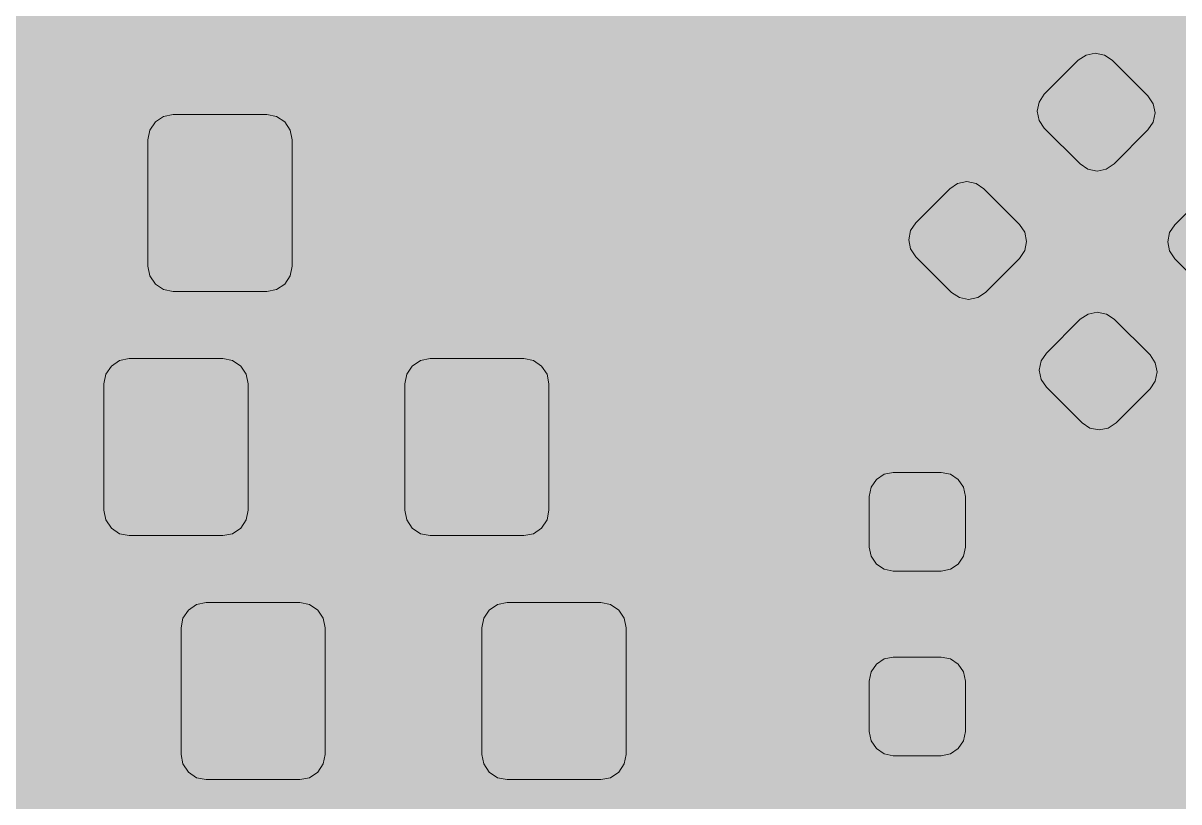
# Model space of a CAD drawing. Header units: millimetres. Extents: x 63.6 to 115, y 77 to 122.7.
# Drawn here: x 91.62 to 103.04, y 102.36 to 110.06 of the extents above; entities that cross this region are included whole.
import ezdxf

# ---------------------------------------------------------------- set-up
doc = ezdxf.new("R2010")
doc.units = ezdxf.units.MM
doc.header["$MEASUREMENT"] = 0
doc.layers.add('Layer 1', color=7, linetype='Continuous', lineweight=0)

# ---------------------------------------------------------------- blocks, each defined once
blk = doc.blocks.new('Block_1')
at = {"layer": 'Layer 1', "true_color": 0x000000, "transparency": 33554687}
h = blk.add_hatch(color=18, dxfattribs=at)
edge = h.paths.add_edge_path()
edge.add_spline(control_points=[(91.3, 107.655), (91.3, 107.655), (91.281, 107.56), (91.281, 107.56), (91.281, 107.56), (91.227, 107.478), (91.227, 107.478), (91.227, 107.478), (91.146, 107.424), (91.146, 107.424), (91.146, 107.424), (91.05, 107.405), (91.05, 107.405), (91.05, 107.405), (90.125, 107.405), (90.125, 107.405), (90.125, 107.405), (90.029, 107.424), (90.029, 107.424), (90.029, 107.424), (89.948, 107.478), (89.948, 107.478), (89.948, 107.478), (89.894, 107.56), (89.894, 107.56), (89.894, 107.56), (89.875, 107.655), (89.875, 107.655), (89.875, 107.655), (89.875, 108.905), (89.875, 108.905), (89.875, 108.905), (89.894, 109.001), (89.894, 109.001), (89.894, 109.001), (89.948, 109.082), (89.948, 109.082), (89.948, 109.082), (90.029, 109.136), (90.029, 109.136), (90.029, 109.136), (90.125, 109.155), (90.125, 109.155), (90.125, 109.155), (91.05, 109.155), (91.05, 109.155), (91.05, 109.155), (91.146, 109.136), (91.146, 109.136), (91.146, 109.136), (91.227, 109.082), (91.227, 109.082), (91.227, 109.082), (91.281, 109.001), (91.281, 109.001), (91.281, 109.001), (91.3, 108.905), (91.3, 108.905), (91.3, 108.905), (91.3, 107.655), (91.3, 107.655)], knot_values=[0, 0, 0, 0, 1, 1, 1, 2, 2, 2, 3, 3, 3, 4, 4, 4, 5, 5, 5, 6, 6, 6, 7, 7, 7, 8, 8, 8, 9, 9, 9, 10, 10, 10, 11, 11, 11, 12, 12, 12, 13, 13, 13, 14, 14, 14, 15, 15, 15, 16, 16, 16, 17, 17, 17, 18, 18, 18, 19, 19, 19, 20, 20, 20, 20], degree=3, periodic=0)
h = blk.add_hatch(color=18, dxfattribs=at)
edge = h.paths.add_edge_path()
edge.add_spline(control_points=[(94.275, 107.655), (94.275, 107.655), (94.256, 107.56), (94.256, 107.56), (94.256, 107.56), (94.202, 107.478), (94.202, 107.478), (94.202, 107.478), (94.121, 107.424), (94.121, 107.424), (94.121, 107.424), (94.025, 107.405), (94.025, 107.405), (94.025, 107.405), (93.1, 107.405), (93.1, 107.405), (93.1, 107.405), (93.004, 107.424), (93.004, 107.424), (93.004, 107.424), (92.923, 107.478), (92.923, 107.478), (92.923, 107.478), (92.869, 107.56), (92.869, 107.56), (92.869, 107.56), (92.85, 107.655), (92.85, 107.655), (92.85, 107.655), (92.85, 108.905), (92.85, 108.905), (92.85, 108.905), (92.869, 109.001), (92.869, 109.001), (92.869, 109.001), (92.923, 109.082), (92.923, 109.082), (92.923, 109.082), (93.004, 109.136), (93.004, 109.136), (93.004, 109.136), (93.1, 109.155), (93.1, 109.155), (93.1, 109.155), (94.025, 109.155), (94.025, 109.155), (94.025, 109.155), (94.121, 109.136), (94.121, 109.136), (94.121, 109.136), (94.202, 109.082), (94.202, 109.082), (94.202, 109.082), (94.256, 109.001), (94.256, 109.001), (94.256, 109.001), (94.275, 108.905), (94.275, 108.905), (94.275, 108.905), (94.275, 107.655), (94.275, 107.655)], knot_values=[0, 0, 0, 0, 1, 1, 1, 2, 2, 2, 3, 3, 3, 4, 4, 4, 5, 5, 5, 6, 6, 6, 7, 7, 7, 8, 8, 8, 9, 9, 9, 10, 10, 10, 11, 11, 11, 12, 12, 12, 13, 13, 13, 14, 14, 14, 15, 15, 15, 16, 16, 16, 17, 17, 17, 18, 18, 18, 19, 19, 19, 20, 20, 20, 20], degree=3, periodic=0)
at = {"layer": 'Layer 1', "color": 18, "lineweight": 9, "true_color": 0x000000}
for points in [[(91.3, 107.655), (91.3, 107.655), (91.281, 107.56), (91.281, 107.56), (91.281, 107.56), (91.227, 107.478), (91.227, 107.478), (91.227, 107.478), (91.146, 107.424), (91.146, 107.424), (91.146, 107.424), (91.05, 107.405), (91.05, 107.405), (91.05, 107.405), (90.125, 107.405), (90.125, 107.405), (90.125, 107.405), (90.029, 107.424), (90.029, 107.424), (90.029, 107.424), (89.948, 107.478), (89.948, 107.478), (89.948, 107.478), (89.894, 107.56), (89.894, 107.56), (89.894, 107.56), (89.875, 107.655), (89.875, 107.655), (89.875, 107.655), (89.875, 108.905), (89.875, 108.905), (89.875, 108.905), (89.894, 109.001), (89.894, 109.001), (89.894, 109.001), (89.948, 109.082), (89.948, 109.082), (89.948, 109.082), (90.029, 109.136), (90.029, 109.136), (90.029, 109.136), (90.125, 109.155), (90.125, 109.155), (90.125, 109.155), (91.05, 109.155), (91.05, 109.155), (91.05, 109.155), (91.146, 109.136), (91.146, 109.136), (91.146, 109.136), (91.227, 109.082), (91.227, 109.082), (91.227, 109.082), (91.281, 109.001), (91.281, 109.001), (91.281, 109.001), (91.3, 108.905), (91.3, 108.905), (91.3, 108.905), (91.3, 107.655), (91.3, 107.655)], [(94.275, 107.655), (94.275, 107.655), (94.256, 107.56), (94.256, 107.56), (94.256, 107.56), (94.202, 107.478), (94.202, 107.478), (94.202, 107.478), (94.121, 107.424), (94.121, 107.424), (94.121, 107.424), (94.025, 107.405), (94.025, 107.405), (94.025, 107.405), (93.1, 107.405), (93.1, 107.405), (93.1, 107.405), (93.004, 107.424), (93.004, 107.424), (93.004, 107.424), (92.923, 107.478), (92.923, 107.478), (92.923, 107.478), (92.869, 107.56), (92.869, 107.56), (92.869, 107.56), (92.85, 107.655), (92.85, 107.655), (92.85, 107.655), (92.85, 108.905), (92.85, 108.905), (92.85, 108.905), (92.869, 109.001), (92.869, 109.001), (92.869, 109.001), (92.923, 109.082), (92.923, 109.082), (92.923, 109.082), (93.004, 109.136), (93.004, 109.136), (93.004, 109.136), (93.1, 109.155), (93.1, 109.155), (93.1, 109.155), (94.025, 109.155), (94.025, 109.155), (94.025, 109.155), (94.121, 109.136), (94.121, 109.136), (94.121, 109.136), (94.202, 109.082), (94.202, 109.082), (94.202, 109.082), (94.256, 109.001), (94.256, 109.001), (94.256, 109.001), (94.275, 108.905), (94.275, 108.905), (94.275, 108.905), (94.275, 107.655), (94.275, 107.655)]]:
    blk.add_open_spline(points, degree=3, knots=[0, 0, 0, 0, 1, 1, 1, 2, 2, 2, 3, 3, 3, 4, 4, 4, 5, 5, 5, 6, 6, 6, 7, 7, 7, 8, 8, 8, 9, 9, 9, 10, 10, 10, 11, 11, 11, 12, 12, 12, 13, 13, 13, 14, 14, 14, 15, 15, 15, 16, 16, 16, 17, 17, 17, 18, 18, 18, 19, 19, 19, 20, 20, 20, 20], dxfattribs=at)
blk = doc.blocks.new('Block_4')
at = {"layer": 'Layer 1', "true_color": 0x000000, "transparency": 33554687}
h = blk.add_hatch(color=18, dxfattribs=at)
edge = h.paths.add_edge_path()
edge.add_spline(control_points=[(102.402, 108.667), (102.402, 108.667), (102.324, 108.615), (102.324, 108.615), (102.324, 108.615), (102.234, 108.597), (102.234, 108.597), (102.234, 108.597), (102.143, 108.615), (102.143, 108.615), (102.143, 108.615), (102.066, 108.667), (102.066, 108.667), (102.066, 108.667), (101.712, 109.02), (101.712, 109.02), (101.712, 109.02), (101.661, 109.097), (101.661, 109.097), (101.661, 109.097), (101.643, 109.188), (101.643, 109.188), (101.643, 109.188), (101.661, 109.279), (101.661, 109.279), (101.661, 109.279), (101.712, 109.356), (101.712, 109.356), (101.712, 109.356), (102.048, 109.692), (102.048, 109.692), (102.048, 109.692), (102.125, 109.744), (102.125, 109.744), (102.125, 109.744), (102.216, 109.762), (102.216, 109.762), (102.216, 109.762), (102.307, 109.744), (102.307, 109.744), (102.307, 109.744), (102.384, 109.692), (102.384, 109.692), (102.384, 109.692), (102.737, 109.339), (102.737, 109.339), (102.737, 109.339), (102.789, 109.261), (102.789, 109.261), (102.789, 109.261), (102.807, 109.171), (102.807, 109.171), (102.807, 109.171), (102.789, 109.08), (102.789, 109.08), (102.789, 109.08), (102.737, 109.003), (102.737, 109.003), (102.737, 109.003), (102.402, 108.667), (102.402, 108.667)], knot_values=[0, 0, 0, 0, 1, 1, 1, 2, 2, 2, 3, 3, 3, 4, 4, 4, 5, 5, 5, 6, 6, 6, 7, 7, 7, 8, 8, 8, 9, 9, 9, 10, 10, 10, 11, 11, 11, 12, 12, 12, 13, 13, 13, 14, 14, 14, 15, 15, 15, 16, 16, 16, 17, 17, 17, 18, 18, 18, 19, 19, 19, 20, 20, 20, 20], degree=3, periodic=0)
h = blk.add_hatch(color=18, dxfattribs=at)
edge = h.paths.add_edge_path()
edge.add_spline(control_points=[(103.692, 107.376), (103.692, 107.376), (103.615, 107.325), (103.615, 107.325), (103.615, 107.325), (103.524, 107.307), (103.524, 107.307), (103.524, 107.307), (103.433, 107.325), (103.433, 107.325), (103.433, 107.325), (103.356, 107.376), (103.356, 107.376), (103.356, 107.376), (103.003, 107.73), (103.003, 107.73), (103.003, 107.73), (102.951, 107.807), (102.951, 107.807), (102.951, 107.807), (102.933, 107.898), (102.933, 107.898), (102.933, 107.898), (102.951, 107.989), (102.951, 107.989), (102.951, 107.989), (103.003, 108.066), (103.003, 108.066), (103.003, 108.066), (103.338, 108.402), (103.338, 108.402), (103.338, 108.402), (103.415, 108.453), (103.415, 108.453), (103.415, 108.453), (103.506, 108.471), (103.506, 108.471), (103.506, 108.471), (103.597, 108.453), (103.597, 108.453), (103.597, 108.453), (103.674, 108.402), (103.674, 108.402), (103.674, 108.402), (104.028, 108.048), (104.028, 108.048), (104.028, 108.048), (104.079, 107.971), (104.079, 107.971), (104.079, 107.971), (104.097, 107.88), (104.097, 107.88), (104.097, 107.88), (104.079, 107.789), (104.079, 107.789), (104.079, 107.789), (104.028, 107.712), (104.028, 107.712), (104.028, 107.712), (103.692, 107.376), (103.692, 107.376)], knot_values=[0, 0, 0, 0, 1, 1, 1, 2, 2, 2, 3, 3, 3, 4, 4, 4, 5, 5, 5, 6, 6, 6, 7, 7, 7, 8, 8, 8, 9, 9, 9, 10, 10, 10, 11, 11, 11, 12, 12, 12, 13, 13, 13, 14, 14, 14, 15, 15, 15, 16, 16, 16, 17, 17, 17, 18, 18, 18, 19, 19, 19, 20, 20, 20, 20], degree=3, periodic=0)
at = {"layer": 'Layer 1', "color": 18, "lineweight": 9, "true_color": 0x000000}
for points in [[(102.402, 108.667), (102.402, 108.667), (102.324, 108.615), (102.324, 108.615), (102.324, 108.615), (102.234, 108.597), (102.234, 108.597), (102.234, 108.597), (102.143, 108.615), (102.143, 108.615), (102.143, 108.615), (102.066, 108.667), (102.066, 108.667), (102.066, 108.667), (101.712, 109.02), (101.712, 109.02), (101.712, 109.02), (101.661, 109.097), (101.661, 109.097), (101.661, 109.097), (101.643, 109.188), (101.643, 109.188), (101.643, 109.188), (101.661, 109.279), (101.661, 109.279), (101.661, 109.279), (101.712, 109.356), (101.712, 109.356), (101.712, 109.356), (102.048, 109.692), (102.048, 109.692), (102.048, 109.692), (102.125, 109.744), (102.125, 109.744), (102.125, 109.744), (102.216, 109.762), (102.216, 109.762), (102.216, 109.762), (102.307, 109.744), (102.307, 109.744), (102.307, 109.744), (102.384, 109.692), (102.384, 109.692), (102.384, 109.692), (102.737, 109.339), (102.737, 109.339), (102.737, 109.339), (102.789, 109.261), (102.789, 109.261), (102.789, 109.261), (102.807, 109.171), (102.807, 109.171), (102.807, 109.171), (102.789, 109.08), (102.789, 109.08), (102.789, 109.08), (102.737, 109.003), (102.737, 109.003), (102.737, 109.003), (102.402, 108.667), (102.402, 108.667)], [(103.692, 107.376), (103.692, 107.376), (103.615, 107.325), (103.615, 107.325), (103.615, 107.325), (103.524, 107.307), (103.524, 107.307), (103.524, 107.307), (103.433, 107.325), (103.433, 107.325), (103.433, 107.325), (103.356, 107.376), (103.356, 107.376), (103.356, 107.376), (103.003, 107.73), (103.003, 107.73), (103.003, 107.73), (102.951, 107.807), (102.951, 107.807), (102.951, 107.807), (102.933, 107.898), (102.933, 107.898), (102.933, 107.898), (102.951, 107.989), (102.951, 107.989), (102.951, 107.989), (103.003, 108.066), (103.003, 108.066), (103.003, 108.066), (103.338, 108.402), (103.338, 108.402), (103.338, 108.402), (103.415, 108.453), (103.415, 108.453), (103.415, 108.453), (103.506, 108.471), (103.506, 108.471), (103.506, 108.471), (103.597, 108.453), (103.597, 108.453), (103.597, 108.453), (103.674, 108.402), (103.674, 108.402), (103.674, 108.402), (104.028, 108.048), (104.028, 108.048), (104.028, 108.048), (104.079, 107.971), (104.079, 107.971), (104.079, 107.971), (104.097, 107.88), (104.097, 107.88), (104.097, 107.88), (104.079, 107.789), (104.079, 107.789), (104.079, 107.789), (104.028, 107.712), (104.028, 107.712), (104.028, 107.712), (103.692, 107.376), (103.692, 107.376)]]:
    blk.add_open_spline(points, degree=3, knots=[0, 0, 0, 0, 1, 1, 1, 2, 2, 2, 3, 3, 3, 4, 4, 4, 5, 5, 5, 6, 6, 6, 7, 7, 7, 8, 8, 8, 9, 9, 9, 10, 10, 10, 11, 11, 11, 12, 12, 12, 13, 13, 13, 14, 14, 14, 15, 15, 15, 16, 16, 16, 17, 17, 17, 18, 18, 18, 19, 19, 19, 20, 20, 20, 20], dxfattribs=at)
blk = doc.blocks.new('Block_19')
at = {"layer": 'Layer 1', "true_color": 0x000000, "transparency": 33554687}
h = blk.add_hatch(color=18, dxfattribs=at)
edge = h.paths.add_edge_path()
edge.add_spline(control_points=[(94.602, 102.829), (94.602, 102.829), (94.583, 102.734), (94.583, 102.734), (94.583, 102.734), (94.529, 102.652), (94.529, 102.652), (94.529, 102.652), (94.448, 102.598), (94.448, 102.598), (94.448, 102.598), (94.352, 102.579), (94.352, 102.579), (94.352, 102.579), (93.427, 102.579), (93.427, 102.579), (93.427, 102.579), (93.331, 102.598), (93.331, 102.598), (93.331, 102.598), (93.25, 102.652), (93.25, 102.652), (93.25, 102.652), (93.196, 102.734), (93.196, 102.734), (93.196, 102.734), (93.177, 102.829), (93.177, 102.829), (93.177, 102.829), (93.177, 104.079), (93.177, 104.079), (93.177, 104.079), (93.196, 104.175), (93.196, 104.175), (93.196, 104.175), (93.25, 104.256), (93.25, 104.256), (93.25, 104.256), (93.331, 104.31), (93.331, 104.31), (93.331, 104.31), (93.427, 104.329), (93.427, 104.329), (93.427, 104.329), (94.352, 104.329), (94.352, 104.329), (94.352, 104.329), (94.448, 104.31), (94.448, 104.31), (94.448, 104.31), (94.529, 104.256), (94.529, 104.256), (94.529, 104.256), (94.583, 104.175), (94.583, 104.175), (94.583, 104.175), (94.602, 104.079), (94.602, 104.079), (94.602, 104.079), (94.602, 102.829), (94.602, 102.829)], knot_values=[0, 0, 0, 0, 1, 1, 1, 2, 2, 2, 3, 3, 3, 4, 4, 4, 5, 5, 5, 6, 6, 6, 7, 7, 7, 8, 8, 8, 9, 9, 9, 10, 10, 10, 11, 11, 11, 12, 12, 12, 13, 13, 13, 14, 14, 14, 15, 15, 15, 16, 16, 16, 17, 17, 17, 18, 18, 18, 19, 19, 19, 20, 20, 20, 20], degree=3, periodic=0)
h = blk.add_hatch(color=18, dxfattribs=at)
edge = h.paths.add_edge_path()
edge.add_spline(control_points=[(97.577, 102.829), (97.577, 102.829), (97.558, 102.734), (97.558, 102.734), (97.558, 102.734), (97.504, 102.652), (97.504, 102.652), (97.504, 102.652), (97.423, 102.598), (97.423, 102.598), (97.423, 102.598), (97.327, 102.579), (97.327, 102.579), (97.327, 102.579), (96.402, 102.579), (96.402, 102.579), (96.402, 102.579), (96.306, 102.598), (96.306, 102.598), (96.306, 102.598), (96.225, 102.652), (96.225, 102.652), (96.225, 102.652), (96.171, 102.734), (96.171, 102.734), (96.171, 102.734), (96.152, 102.829), (96.152, 102.829), (96.152, 102.829), (96.152, 104.079), (96.152, 104.079), (96.152, 104.079), (96.171, 104.175), (96.171, 104.175), (96.171, 104.175), (96.225, 104.256), (96.225, 104.256), (96.225, 104.256), (96.306, 104.31), (96.306, 104.31), (96.306, 104.31), (96.402, 104.329), (96.402, 104.329), (96.402, 104.329), (97.327, 104.329), (97.327, 104.329), (97.327, 104.329), (97.423, 104.31), (97.423, 104.31), (97.423, 104.31), (97.504, 104.256), (97.504, 104.256), (97.504, 104.256), (97.558, 104.175), (97.558, 104.175), (97.558, 104.175), (97.577, 104.079), (97.577, 104.079), (97.577, 104.079), (97.577, 102.829), (97.577, 102.829)], knot_values=[0, 0, 0, 0, 1, 1, 1, 2, 2, 2, 3, 3, 3, 4, 4, 4, 5, 5, 5, 6, 6, 6, 7, 7, 7, 8, 8, 8, 9, 9, 9, 10, 10, 10, 11, 11, 11, 12, 12, 12, 13, 13, 13, 14, 14, 14, 15, 15, 15, 16, 16, 16, 17, 17, 17, 18, 18, 18, 19, 19, 19, 20, 20, 20, 20], degree=3, periodic=0)
at = {"layer": 'Layer 1', "color": 18, "lineweight": 9, "true_color": 0x000000}
for points in [[(94.602, 102.829), (94.602, 102.829), (94.583, 102.734), (94.583, 102.734), (94.583, 102.734), (94.529, 102.652), (94.529, 102.652), (94.529, 102.652), (94.448, 102.598), (94.448, 102.598), (94.448, 102.598), (94.352, 102.579), (94.352, 102.579), (94.352, 102.579), (93.427, 102.579), (93.427, 102.579), (93.427, 102.579), (93.331, 102.598), (93.331, 102.598), (93.331, 102.598), (93.25, 102.652), (93.25, 102.652), (93.25, 102.652), (93.196, 102.734), (93.196, 102.734), (93.196, 102.734), (93.177, 102.829), (93.177, 102.829), (93.177, 102.829), (93.177, 104.079), (93.177, 104.079), (93.177, 104.079), (93.196, 104.175), (93.196, 104.175), (93.196, 104.175), (93.25, 104.256), (93.25, 104.256), (93.25, 104.256), (93.331, 104.31), (93.331, 104.31), (93.331, 104.31), (93.427, 104.329), (93.427, 104.329), (93.427, 104.329), (94.352, 104.329), (94.352, 104.329), (94.352, 104.329), (94.448, 104.31), (94.448, 104.31), (94.448, 104.31), (94.529, 104.256), (94.529, 104.256), (94.529, 104.256), (94.583, 104.175), (94.583, 104.175), (94.583, 104.175), (94.602, 104.079), (94.602, 104.079), (94.602, 104.079), (94.602, 102.829), (94.602, 102.829)], [(97.577, 102.829), (97.577, 102.829), (97.558, 102.734), (97.558, 102.734), (97.558, 102.734), (97.504, 102.652), (97.504, 102.652), (97.504, 102.652), (97.423, 102.598), (97.423, 102.598), (97.423, 102.598), (97.327, 102.579), (97.327, 102.579), (97.327, 102.579), (96.402, 102.579), (96.402, 102.579), (96.402, 102.579), (96.306, 102.598), (96.306, 102.598), (96.306, 102.598), (96.225, 102.652), (96.225, 102.652), (96.225, 102.652), (96.171, 102.734), (96.171, 102.734), (96.171, 102.734), (96.152, 102.829), (96.152, 102.829), (96.152, 102.829), (96.152, 104.079), (96.152, 104.079), (96.152, 104.079), (96.171, 104.175), (96.171, 104.175), (96.171, 104.175), (96.225, 104.256), (96.225, 104.256), (96.225, 104.256), (96.306, 104.31), (96.306, 104.31), (96.306, 104.31), (96.402, 104.329), (96.402, 104.329), (96.402, 104.329), (97.327, 104.329), (97.327, 104.329), (97.327, 104.329), (97.423, 104.31), (97.423, 104.31), (97.423, 104.31), (97.504, 104.256), (97.504, 104.256), (97.504, 104.256), (97.558, 104.175), (97.558, 104.175), (97.558, 104.175), (97.577, 104.079), (97.577, 104.079), (97.577, 104.079), (97.577, 102.829), (97.577, 102.829)]]:
    blk.add_open_spline(points, degree=3, knots=[0, 0, 0, 0, 1, 1, 1, 2, 2, 2, 3, 3, 3, 4, 4, 4, 5, 5, 5, 6, 6, 6, 7, 7, 7, 8, 8, 8, 9, 9, 9, 10, 10, 10, 11, 11, 11, 12, 12, 12, 13, 13, 13, 14, 14, 14, 15, 15, 15, 16, 16, 16, 17, 17, 17, 18, 18, 18, 19, 19, 19, 20, 20, 20, 20], dxfattribs=at)
blk = doc.blocks.new('Block_22')
at = {"layer": 'Layer 1', "true_color": 0x000000, "transparency": 33554687}
h = blk.add_hatch(color=18, dxfattribs=at)
edge = h.paths.add_edge_path()
edge.add_spline(control_points=[(93.84, 105.242), (93.84, 105.242), (93.821, 105.147), (93.821, 105.147), (93.821, 105.147), (93.767, 105.065), (93.767, 105.065), (93.767, 105.065), (93.686, 105.011), (93.686, 105.011), (93.686, 105.011), (93.59, 104.992), (93.59, 104.992), (93.59, 104.992), (92.665, 104.992), (92.665, 104.992), (92.665, 104.992), (92.569, 105.011), (92.569, 105.011), (92.569, 105.011), (92.488, 105.065), (92.488, 105.065), (92.488, 105.065), (92.434, 105.147), (92.434, 105.147), (92.434, 105.147), (92.415, 105.242), (92.415, 105.242), (92.415, 105.242), (92.415, 106.492), (92.415, 106.492), (92.415, 106.492), (92.434, 106.588), (92.434, 106.588), (92.434, 106.588), (92.488, 106.669), (92.488, 106.669), (92.488, 106.669), (92.569, 106.723), (92.569, 106.723), (92.569, 106.723), (92.665, 106.742), (92.665, 106.742), (92.665, 106.742), (93.59, 106.742), (93.59, 106.742), (93.59, 106.742), (93.686, 106.723), (93.686, 106.723), (93.686, 106.723), (93.767, 106.669), (93.767, 106.669), (93.767, 106.669), (93.821, 106.588), (93.821, 106.588), (93.821, 106.588), (93.84, 106.492), (93.84, 106.492), (93.84, 106.492), (93.84, 105.242), (93.84, 105.242)], knot_values=[0, 0, 0, 0, 1, 1, 1, 2, 2, 2, 3, 3, 3, 4, 4, 4, 5, 5, 5, 6, 6, 6, 7, 7, 7, 8, 8, 8, 9, 9, 9, 10, 10, 10, 11, 11, 11, 12, 12, 12, 13, 13, 13, 14, 14, 14, 15, 15, 15, 16, 16, 16, 17, 17, 17, 18, 18, 18, 19, 19, 19, 20, 20, 20, 20], degree=3, periodic=0)
h = blk.add_hatch(color=18, dxfattribs=at)
edge = h.paths.add_edge_path()
edge.add_spline(control_points=[(96.815, 105.242), (96.815, 105.242), (96.796, 105.147), (96.796, 105.147), (96.796, 105.147), (96.742, 105.065), (96.742, 105.065), (96.742, 105.065), (96.661, 105.011), (96.661, 105.011), (96.661, 105.011), (96.565, 104.992), (96.565, 104.992), (96.565, 104.992), (95.64, 104.992), (95.64, 104.992), (95.64, 104.992), (95.544, 105.011), (95.544, 105.011), (95.544, 105.011), (95.463, 105.065), (95.463, 105.065), (95.463, 105.065), (95.409, 105.147), (95.409, 105.147), (95.409, 105.147), (95.39, 105.242), (95.39, 105.242), (95.39, 105.242), (95.39, 106.492), (95.39, 106.492), (95.39, 106.492), (95.409, 106.588), (95.409, 106.588), (95.409, 106.588), (95.463, 106.669), (95.463, 106.669), (95.463, 106.669), (95.544, 106.723), (95.544, 106.723), (95.544, 106.723), (95.64, 106.742), (95.64, 106.742), (95.64, 106.742), (96.565, 106.742), (96.565, 106.742), (96.565, 106.742), (96.661, 106.723), (96.661, 106.723), (96.661, 106.723), (96.742, 106.669), (96.742, 106.669), (96.742, 106.669), (96.796, 106.588), (96.796, 106.588), (96.796, 106.588), (96.815, 106.492), (96.815, 106.492), (96.815, 106.492), (96.815, 105.242), (96.815, 105.242)], knot_values=[0, 0, 0, 0, 1, 1, 1, 2, 2, 2, 3, 3, 3, 4, 4, 4, 5, 5, 5, 6, 6, 6, 7, 7, 7, 8, 8, 8, 9, 9, 9, 10, 10, 10, 11, 11, 11, 12, 12, 12, 13, 13, 13, 14, 14, 14, 15, 15, 15, 16, 16, 16, 17, 17, 17, 18, 18, 18, 19, 19, 19, 20, 20, 20, 20], degree=3, periodic=0)
at = {"layer": 'Layer 1', "color": 18, "lineweight": 9, "true_color": 0x000000}
for points in [[(93.84, 105.242), (93.84, 105.242), (93.821, 105.147), (93.821, 105.147), (93.821, 105.147), (93.767, 105.065), (93.767, 105.065), (93.767, 105.065), (93.686, 105.011), (93.686, 105.011), (93.686, 105.011), (93.59, 104.992), (93.59, 104.992), (93.59, 104.992), (92.665, 104.992), (92.665, 104.992), (92.665, 104.992), (92.569, 105.011), (92.569, 105.011), (92.569, 105.011), (92.488, 105.065), (92.488, 105.065), (92.488, 105.065), (92.434, 105.147), (92.434, 105.147), (92.434, 105.147), (92.415, 105.242), (92.415, 105.242), (92.415, 105.242), (92.415, 106.492), (92.415, 106.492), (92.415, 106.492), (92.434, 106.588), (92.434, 106.588), (92.434, 106.588), (92.488, 106.669), (92.488, 106.669), (92.488, 106.669), (92.569, 106.723), (92.569, 106.723), (92.569, 106.723), (92.665, 106.742), (92.665, 106.742), (92.665, 106.742), (93.59, 106.742), (93.59, 106.742), (93.59, 106.742), (93.686, 106.723), (93.686, 106.723), (93.686, 106.723), (93.767, 106.669), (93.767, 106.669), (93.767, 106.669), (93.821, 106.588), (93.821, 106.588), (93.821, 106.588), (93.84, 106.492), (93.84, 106.492), (93.84, 106.492), (93.84, 105.242), (93.84, 105.242)], [(96.815, 105.242), (96.815, 105.242), (96.796, 105.147), (96.796, 105.147), (96.796, 105.147), (96.742, 105.065), (96.742, 105.065), (96.742, 105.065), (96.661, 105.011), (96.661, 105.011), (96.661, 105.011), (96.565, 104.992), (96.565, 104.992), (96.565, 104.992), (95.64, 104.992), (95.64, 104.992), (95.64, 104.992), (95.544, 105.011), (95.544, 105.011), (95.544, 105.011), (95.463, 105.065), (95.463, 105.065), (95.463, 105.065), (95.409, 105.147), (95.409, 105.147), (95.409, 105.147), (95.39, 105.242), (95.39, 105.242), (95.39, 105.242), (95.39, 106.492), (95.39, 106.492), (95.39, 106.492), (95.409, 106.588), (95.409, 106.588), (95.409, 106.588), (95.463, 106.669), (95.463, 106.669), (95.463, 106.669), (95.544, 106.723), (95.544, 106.723), (95.544, 106.723), (95.64, 106.742), (95.64, 106.742), (95.64, 106.742), (96.565, 106.742), (96.565, 106.742), (96.565, 106.742), (96.661, 106.723), (96.661, 106.723), (96.661, 106.723), (96.742, 106.669), (96.742, 106.669), (96.742, 106.669), (96.796, 106.588), (96.796, 106.588), (96.796, 106.588), (96.815, 106.492), (96.815, 106.492), (96.815, 106.492), (96.815, 105.242), (96.815, 105.242)]]:
    blk.add_open_spline(points, degree=3, knots=[0, 0, 0, 0, 1, 1, 1, 2, 2, 2, 3, 3, 3, 4, 4, 4, 5, 5, 5, 6, 6, 6, 7, 7, 7, 8, 8, 8, 9, 9, 9, 10, 10, 10, 11, 11, 11, 12, 12, 12, 13, 13, 13, 14, 14, 14, 15, 15, 15, 16, 16, 16, 17, 17, 17, 18, 18, 18, 19, 19, 19, 20, 20, 20, 20], dxfattribs=at)
blk = doc.blocks.new('Block_38')
at = {"layer": 'Layer 1', "true_color": 0x000000, "transparency": 33554687}
h = blk.add_hatch(color=18, dxfattribs=at)
edge = h.paths.add_edge_path()
edge.add_spline(control_points=[(100.219, 104.641), (100.219, 104.641), (100.129, 104.659), (100.129, 104.659), (100.129, 104.659), (100.052, 104.711), (100.052, 104.711), (100.052, 104.711), (100, 104.788), (100, 104.788), (100, 104.788), (99.982, 104.879), (99.982, 104.879), (99.982, 104.879), (99.982, 105.379), (99.982, 105.379), (99.982, 105.379), (100, 105.47), (100, 105.47), (100, 105.47), (100.052, 105.547), (100.052, 105.547), (100.052, 105.547), (100.129, 105.598), (100.129, 105.598), (100.129, 105.598), (100.219, 105.616), (100.219, 105.616), (100.219, 105.616), (100.694, 105.616), (100.694, 105.616), (100.694, 105.616), (100.785, 105.598), (100.785, 105.598), (100.785, 105.598), (100.862, 105.547), (100.862, 105.547), (100.862, 105.547), (100.914, 105.47), (100.914, 105.47), (100.914, 105.47), (100.932, 105.379), (100.932, 105.379), (100.932, 105.379), (100.932, 104.879), (100.932, 104.879), (100.932, 104.879), (100.914, 104.788), (100.914, 104.788), (100.914, 104.788), (100.862, 104.711), (100.862, 104.711), (100.862, 104.711), (100.785, 104.659), (100.785, 104.659), (100.785, 104.659), (100.694, 104.641), (100.694, 104.641), (100.694, 104.641), (100.219, 104.641), (100.219, 104.641)], knot_values=[0, 0, 0, 0, 1, 1, 1, 2, 2, 2, 3, 3, 3, 4, 4, 4, 5, 5, 5, 6, 6, 6, 7, 7, 7, 8, 8, 8, 9, 9, 9, 10, 10, 10, 11, 11, 11, 12, 12, 12, 13, 13, 13, 14, 14, 14, 15, 15, 15, 16, 16, 16, 17, 17, 17, 18, 18, 18, 19, 19, 19, 20, 20, 20, 20], degree=3, periodic=0)
h = blk.add_hatch(color=18, dxfattribs=at)
edge = h.paths.add_edge_path()
edge.add_spline(control_points=[(100.219, 102.816), (100.219, 102.816), (100.129, 102.834), (100.129, 102.834), (100.129, 102.834), (100.052, 102.886), (100.052, 102.886), (100.052, 102.886), (100, 102.963), (100, 102.963), (100, 102.963), (99.982, 103.054), (99.982, 103.054), (99.982, 103.054), (99.982, 103.554), (99.982, 103.554), (99.982, 103.554), (100, 103.645), (100, 103.645), (100, 103.645), (100.052, 103.722), (100.052, 103.722), (100.052, 103.722), (100.129, 103.773), (100.129, 103.773), (100.129, 103.773), (100.219, 103.791), (100.219, 103.791), (100.219, 103.791), (100.694, 103.791), (100.694, 103.791), (100.694, 103.791), (100.785, 103.773), (100.785, 103.773), (100.785, 103.773), (100.862, 103.722), (100.862, 103.722), (100.862, 103.722), (100.914, 103.645), (100.914, 103.645), (100.914, 103.645), (100.932, 103.554), (100.932, 103.554), (100.932, 103.554), (100.932, 103.054), (100.932, 103.054), (100.932, 103.054), (100.914, 102.963), (100.914, 102.963), (100.914, 102.963), (100.862, 102.886), (100.862, 102.886), (100.862, 102.886), (100.785, 102.834), (100.785, 102.834), (100.785, 102.834), (100.694, 102.816), (100.694, 102.816), (100.694, 102.816), (100.219, 102.816), (100.219, 102.816)], knot_values=[0, 0, 0, 0, 1, 1, 1, 2, 2, 2, 3, 3, 3, 4, 4, 4, 5, 5, 5, 6, 6, 6, 7, 7, 7, 8, 8, 8, 9, 9, 9, 10, 10, 10, 11, 11, 11, 12, 12, 12, 13, 13, 13, 14, 14, 14, 15, 15, 15, 16, 16, 16, 17, 17, 17, 18, 18, 18, 19, 19, 19, 20, 20, 20, 20], degree=3, periodic=0)
at = {"layer": 'Layer 1', "color": 18, "lineweight": 9, "true_color": 0x000000}
for points in [[(100.219, 104.641), (100.219, 104.641), (100.129, 104.659), (100.129, 104.659), (100.129, 104.659), (100.052, 104.711), (100.052, 104.711), (100.052, 104.711), (100, 104.788), (100, 104.788), (100, 104.788), (99.982, 104.879), (99.982, 104.879), (99.982, 104.879), (99.982, 105.379), (99.982, 105.379), (99.982, 105.379), (100, 105.47), (100, 105.47), (100, 105.47), (100.052, 105.547), (100.052, 105.547), (100.052, 105.547), (100.129, 105.598), (100.129, 105.598), (100.129, 105.598), (100.219, 105.616), (100.219, 105.616), (100.219, 105.616), (100.694, 105.616), (100.694, 105.616), (100.694, 105.616), (100.785, 105.598), (100.785, 105.598), (100.785, 105.598), (100.862, 105.547), (100.862, 105.547), (100.862, 105.547), (100.914, 105.47), (100.914, 105.47), (100.914, 105.47), (100.932, 105.379), (100.932, 105.379), (100.932, 105.379), (100.932, 104.879), (100.932, 104.879), (100.932, 104.879), (100.914, 104.788), (100.914, 104.788), (100.914, 104.788), (100.862, 104.711), (100.862, 104.711), (100.862, 104.711), (100.785, 104.659), (100.785, 104.659), (100.785, 104.659), (100.694, 104.641), (100.694, 104.641), (100.694, 104.641), (100.219, 104.641), (100.219, 104.641)], [(100.219, 102.816), (100.219, 102.816), (100.129, 102.834), (100.129, 102.834), (100.129, 102.834), (100.052, 102.886), (100.052, 102.886), (100.052, 102.886), (100, 102.963), (100, 102.963), (100, 102.963), (99.982, 103.054), (99.982, 103.054), (99.982, 103.054), (99.982, 103.554), (99.982, 103.554), (99.982, 103.554), (100, 103.645), (100, 103.645), (100, 103.645), (100.052, 103.722), (100.052, 103.722), (100.052, 103.722), (100.129, 103.773), (100.129, 103.773), (100.129, 103.773), (100.219, 103.791), (100.219, 103.791), (100.219, 103.791), (100.694, 103.791), (100.694, 103.791), (100.694, 103.791), (100.785, 103.773), (100.785, 103.773), (100.785, 103.773), (100.862, 103.722), (100.862, 103.722), (100.862, 103.722), (100.914, 103.645), (100.914, 103.645), (100.914, 103.645), (100.932, 103.554), (100.932, 103.554), (100.932, 103.554), (100.932, 103.054), (100.932, 103.054), (100.932, 103.054), (100.914, 102.963), (100.914, 102.963), (100.914, 102.963), (100.862, 102.886), (100.862, 102.886), (100.862, 102.886), (100.785, 102.834), (100.785, 102.834), (100.785, 102.834), (100.694, 102.816), (100.694, 102.816), (100.694, 102.816), (100.219, 102.816), (100.219, 102.816)]]:
    blk.add_open_spline(points, degree=3, knots=[0, 0, 0, 0, 1, 1, 1, 2, 2, 2, 3, 3, 3, 4, 4, 4, 5, 5, 5, 6, 6, 6, 7, 7, 7, 8, 8, 8, 9, 9, 9, 10, 10, 10, 11, 11, 11, 12, 12, 12, 13, 13, 13, 14, 14, 14, 15, 15, 15, 16, 16, 16, 17, 17, 17, 18, 18, 18, 19, 19, 19, 20, 20, 20, 20], dxfattribs=at)
blk = doc.blocks.new('Block_57')
at = {"layer": 'Layer 1', "true_color": 0x000000, "transparency": 33554687}
h = blk.add_hatch(color=18, dxfattribs=at)
edge = h.paths.add_edge_path()
edge.add_spline(control_points=[(101.132, 107.397), (101.132, 107.397), (101.054, 107.345), (101.054, 107.345), (101.054, 107.345), (100.964, 107.327), (100.964, 107.327), (100.964, 107.327), (100.873, 107.345), (100.873, 107.345), (100.873, 107.345), (100.796, 107.397), (100.796, 107.397), (100.796, 107.397), (100.442, 107.75), (100.442, 107.75), (100.442, 107.75), (100.391, 107.827), (100.391, 107.827), (100.391, 107.827), (100.373, 107.918), (100.373, 107.918), (100.373, 107.918), (100.391, 108.009), (100.391, 108.009), (100.391, 108.009), (100.442, 108.086), (100.442, 108.086), (100.442, 108.086), (100.778, 108.422), (100.778, 108.422), (100.778, 108.422), (100.855, 108.474), (100.855, 108.474), (100.855, 108.474), (100.946, 108.492), (100.946, 108.492), (100.946, 108.492), (101.037, 108.474), (101.037, 108.474), (101.037, 108.474), (101.114, 108.422), (101.114, 108.422), (101.114, 108.422), (101.467, 108.069), (101.467, 108.069), (101.467, 108.069), (101.519, 107.991), (101.519, 107.991), (101.519, 107.991), (101.537, 107.901), (101.537, 107.901), (101.537, 107.901), (101.519, 107.81), (101.519, 107.81), (101.519, 107.81), (101.467, 107.733), (101.467, 107.733), (101.467, 107.733), (101.132, 107.397), (101.132, 107.397)], knot_values=[0, 0, 0, 0, 1, 1, 1, 2, 2, 2, 3, 3, 3, 4, 4, 4, 5, 5, 5, 6, 6, 6, 7, 7, 7, 8, 8, 8, 9, 9, 9, 10, 10, 10, 11, 11, 11, 12, 12, 12, 13, 13, 13, 14, 14, 14, 15, 15, 15, 16, 16, 16, 17, 17, 17, 18, 18, 18, 19, 19, 19, 20, 20, 20, 20], degree=3, periodic=0)
h = blk.add_hatch(color=18, dxfattribs=at)
edge = h.paths.add_edge_path()
edge.add_spline(control_points=[(102.422, 106.106), (102.422, 106.106), (102.345, 106.055), (102.345, 106.055), (102.345, 106.055), (102.254, 106.037), (102.254, 106.037), (102.254, 106.037), (102.163, 106.055), (102.163, 106.055), (102.163, 106.055), (102.086, 106.106), (102.086, 106.106), (102.086, 106.106), (101.733, 106.46), (101.733, 106.46), (101.733, 106.46), (101.681, 106.537), (101.681, 106.537), (101.681, 106.537), (101.663, 106.628), (101.663, 106.628), (101.663, 106.628), (101.681, 106.719), (101.681, 106.719), (101.681, 106.719), (101.733, 106.796), (101.733, 106.796), (101.733, 106.796), (102.068, 107.132), (102.068, 107.132), (102.068, 107.132), (102.145, 107.183), (102.145, 107.183), (102.145, 107.183), (102.236, 107.201), (102.236, 107.201), (102.236, 107.201), (102.327, 107.183), (102.327, 107.183), (102.327, 107.183), (102.404, 107.132), (102.404, 107.132), (102.404, 107.132), (102.758, 106.778), (102.758, 106.778), (102.758, 106.778), (102.809, 106.701), (102.809, 106.701), (102.809, 106.701), (102.827, 106.61), (102.827, 106.61), (102.827, 106.61), (102.809, 106.519), (102.809, 106.519), (102.809, 106.519), (102.758, 106.442), (102.758, 106.442), (102.758, 106.442), (102.422, 106.106), (102.422, 106.106)], knot_values=[0, 0, 0, 0, 1, 1, 1, 2, 2, 2, 3, 3, 3, 4, 4, 4, 5, 5, 5, 6, 6, 6, 7, 7, 7, 8, 8, 8, 9, 9, 9, 10, 10, 10, 11, 11, 11, 12, 12, 12, 13, 13, 13, 14, 14, 14, 15, 15, 15, 16, 16, 16, 17, 17, 17, 18, 18, 18, 19, 19, 19, 20, 20, 20, 20], degree=3, periodic=0)
at = {"layer": 'Layer 1', "color": 18, "lineweight": 9, "true_color": 0x000000}
for points in [[(101.132, 107.397), (101.132, 107.397), (101.054, 107.345), (101.054, 107.345), (101.054, 107.345), (100.964, 107.327), (100.964, 107.327), (100.964, 107.327), (100.873, 107.345), (100.873, 107.345), (100.873, 107.345), (100.796, 107.397), (100.796, 107.397), (100.796, 107.397), (100.442, 107.75), (100.442, 107.75), (100.442, 107.75), (100.391, 107.827), (100.391, 107.827), (100.391, 107.827), (100.373, 107.918), (100.373, 107.918), (100.373, 107.918), (100.391, 108.009), (100.391, 108.009), (100.391, 108.009), (100.442, 108.086), (100.442, 108.086), (100.442, 108.086), (100.778, 108.422), (100.778, 108.422), (100.778, 108.422), (100.855, 108.474), (100.855, 108.474), (100.855, 108.474), (100.946, 108.492), (100.946, 108.492), (100.946, 108.492), (101.037, 108.474), (101.037, 108.474), (101.037, 108.474), (101.114, 108.422), (101.114, 108.422), (101.114, 108.422), (101.467, 108.069), (101.467, 108.069), (101.467, 108.069), (101.519, 107.991), (101.519, 107.991), (101.519, 107.991), (101.537, 107.901), (101.537, 107.901), (101.537, 107.901), (101.519, 107.81), (101.519, 107.81), (101.519, 107.81), (101.467, 107.733), (101.467, 107.733), (101.467, 107.733), (101.132, 107.397), (101.132, 107.397)], [(102.422, 106.106), (102.422, 106.106), (102.345, 106.055), (102.345, 106.055), (102.345, 106.055), (102.254, 106.037), (102.254, 106.037), (102.254, 106.037), (102.163, 106.055), (102.163, 106.055), (102.163, 106.055), (102.086, 106.106), (102.086, 106.106), (102.086, 106.106), (101.733, 106.46), (101.733, 106.46), (101.733, 106.46), (101.681, 106.537), (101.681, 106.537), (101.681, 106.537), (101.663, 106.628), (101.663, 106.628), (101.663, 106.628), (101.681, 106.719), (101.681, 106.719), (101.681, 106.719), (101.733, 106.796), (101.733, 106.796), (101.733, 106.796), (102.068, 107.132), (102.068, 107.132), (102.068, 107.132), (102.145, 107.183), (102.145, 107.183), (102.145, 107.183), (102.236, 107.201), (102.236, 107.201), (102.236, 107.201), (102.327, 107.183), (102.327, 107.183), (102.327, 107.183), (102.404, 107.132), (102.404, 107.132), (102.404, 107.132), (102.758, 106.778), (102.758, 106.778), (102.758, 106.778), (102.809, 106.701), (102.809, 106.701), (102.809, 106.701), (102.827, 106.61), (102.827, 106.61), (102.827, 106.61), (102.809, 106.519), (102.809, 106.519), (102.809, 106.519), (102.758, 106.442), (102.758, 106.442), (102.758, 106.442), (102.422, 106.106), (102.422, 106.106)]]:
    blk.add_open_spline(points, degree=3, knots=[0, 0, 0, 0, 1, 1, 1, 2, 2, 2, 3, 3, 3, 4, 4, 4, 5, 5, 5, 6, 6, 6, 7, 7, 7, 8, 8, 8, 9, 9, 9, 10, 10, 10, 11, 11, 11, 12, 12, 12, 13, 13, 13, 14, 14, 14, 15, 15, 15, 16, 16, 16, 17, 17, 17, 18, 18, 18, 19, 19, 19, 20, 20, 20, 20], dxfattribs=at)

msp = doc.modelspace()

# ---------------------------------------------------------------- hatches: boundary and pattern name
at = {"layer": 'Layer 1', "true_color": 0x000000, "transparency": 33554687}
h = msp.add_hatch(color=18, dxfattribs=at)
h.dxf.hatch_style = 2
edge = h.paths.add_edge_path()
edge.add_spline(control_points=[(78.973, 122.672), (67.928, 116.979), (63.588, 103.41), (69.281, 92.364), (74.974, 81.319), (88.543, 76.979), (99.589, 82.672), (110.634, 88.365), (114.974, 101.934), (109.281, 112.98), (107.137, 117.14), (103.749, 120.528), (99.589, 122.672)], knot_values=[0, 0, 0, 0, 1, 1, 1, 2, 2, 2, 3, 3, 3, 4, 4, 4, 4], degree=3, periodic=0)
edge.add_line((99.589, 122.672), (78.973, 122.672))

# ---------------------------------------------------------------- linework, layer by layer
at = {"layer": 'Layer 1', "color": 18, "lineweight": 9, "true_color": 0x000000}
msp.add_open_spline([(78.973, 122.672), (67.928, 116.979), (63.588, 103.41), (69.281, 92.364), (74.974, 81.319), (88.543, 76.979), (99.589, 82.672), (110.634, 88.365), (114.974, 101.934), (109.281, 112.98), (107.137, 117.14), (103.749, 120.528), (99.589, 122.672)], degree=3, knots=[0, 0, 0, 0, 1, 1, 1, 2, 2, 2, 3, 3, 3, 4, 4, 4, 4], dxfattribs=at)

# ---------------------------------------------------------------- block references
at = {"layer": 'Layer 1'}
for name in ['Block_4', 'Block_1', 'Block_57', 'Block_22', 'Block_38', 'Block_19']:
    msp.add_blockref(name, (0, 0), dxfattribs=at)

doc.saveas('drawing.dxf')
